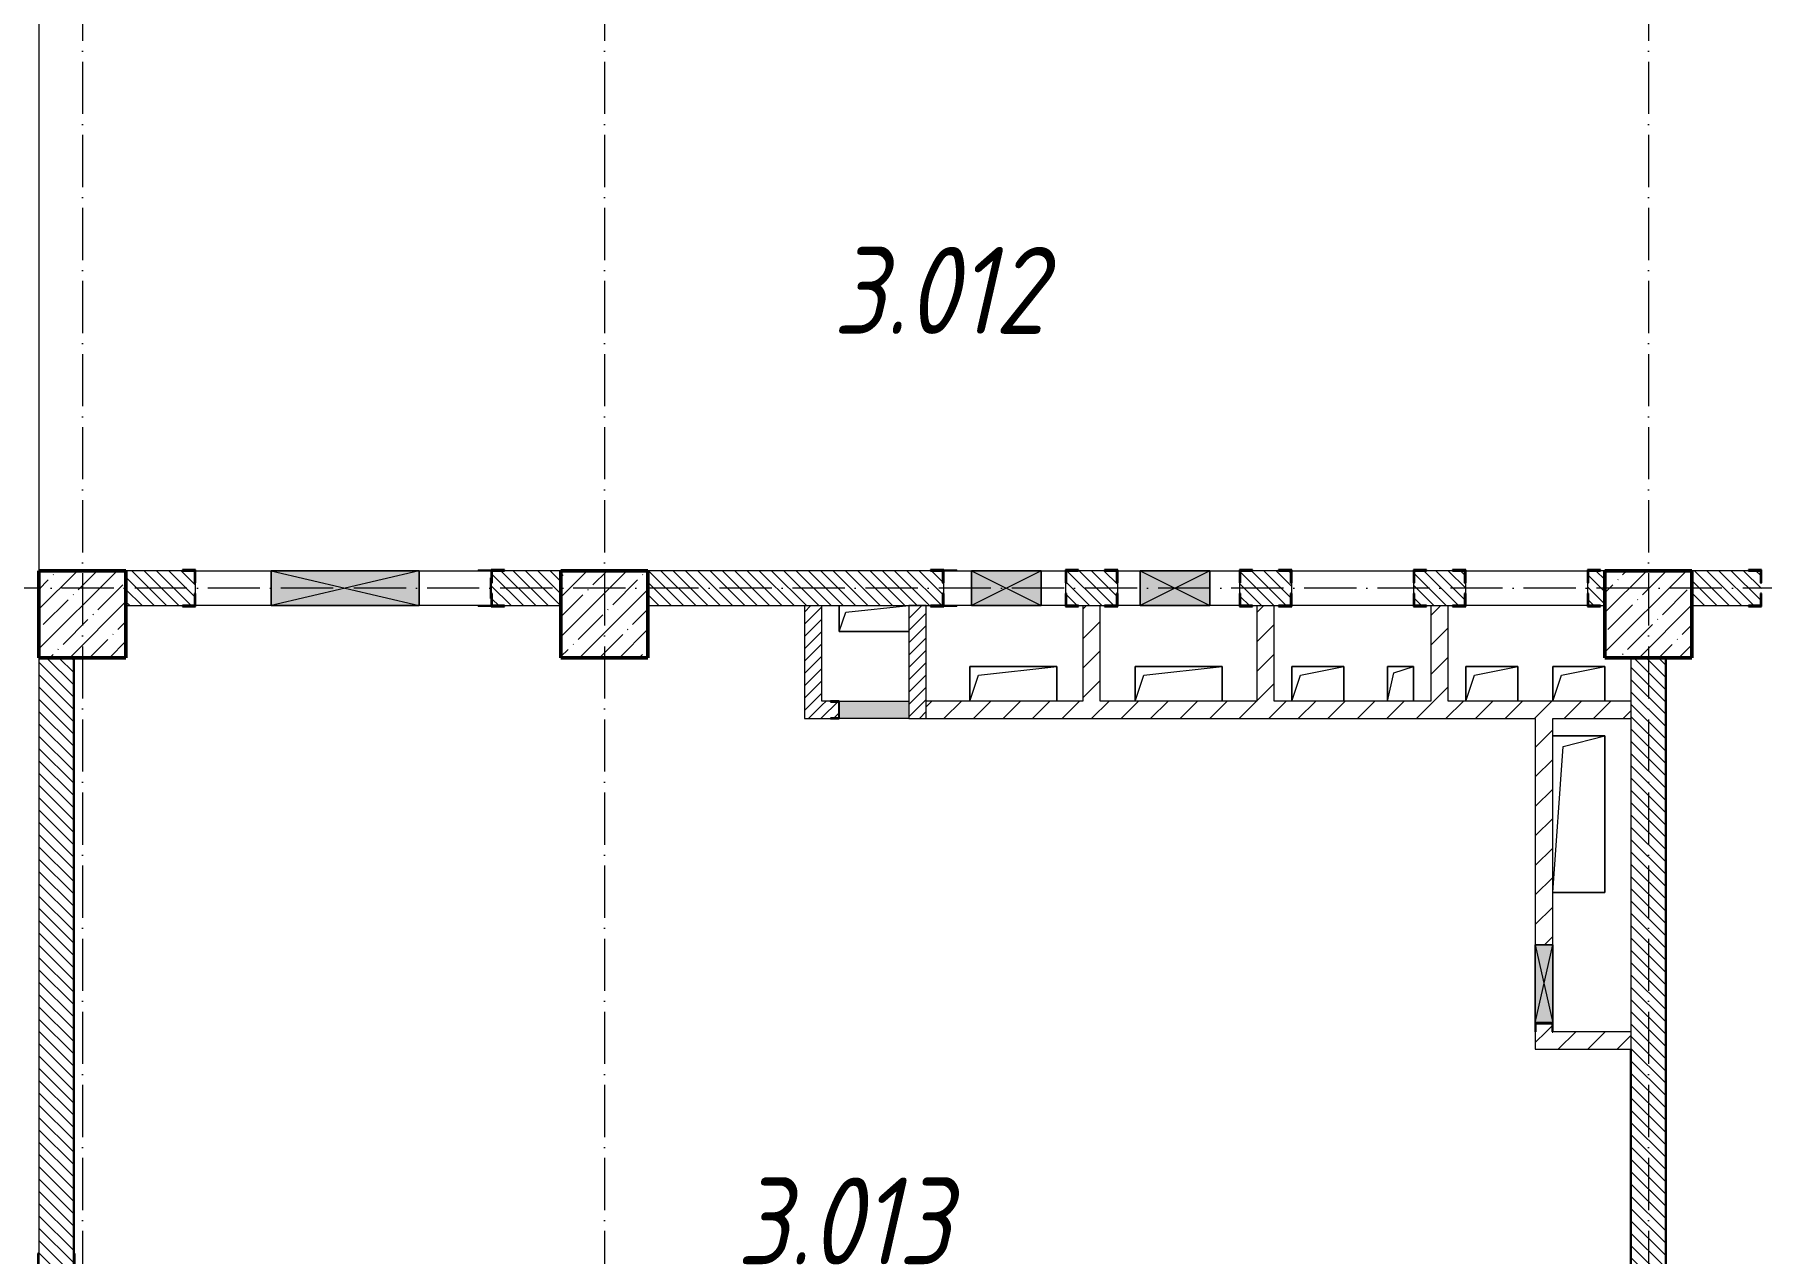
# Model space of a CAD drawing. Header units: millimetres. Extents: x -213536 to 1564669, y -45299 to 942238.
# Drawn here: x 187654 to 197579, y 518272 to 525279 of the extents above; entities that cross this region are included whole.
import ezdxf

# ---------------------------------------------------------------- set-up
doc = ezdxf.new("R2010")
doc.units = ezdxf.units.MM
doc.linetypes.add('50_200_ШТРИХ_1Т_ш5_п1_п1_', pattern=[700, 500, -100, 0, -100])
for name, color, linetype, lineweight in [('2.4) ПГП вычит ЖБбалки 0.4 м -', 24, 'Continuous', 30), ('A-DETL-GENF-OTLN', 7, 'Continuous', 9), ('A-FLOR-____-OTLN', 7, 'Continuous', 9), ('A-GENM-____-MCUT', 7, 'Continuous', 25), ('A-GENM-____-OTLN', 7, 'Continuous', 9), ('A-GENM-____-OTLN-1', 7, 'Continuous', 25), ('A-GLAZ-____-OTLN', 7, 'Continuous', 9), ('A-WALL-____-MCUT', 7, 'Continuous', 13), ('A-WALL-____-PATT-1', 7, 'Continuous', 9), ('A-WALL-FNSH-MCUT-1', 7, 'Continuous', 9), ('I-WALL-____-OTLN', 7, 'Continuous', 9), ('S-COLS-____-MCUT', 7, 'Continuous', 50), ('S-COLS-____-OTLN', 7, 'Continuous', 9), ('S-GRID-____-OTLN-1', 7, '50_200_ШТРИХ_1Т_ш5_п1_п1_', 9), ('Марки помещений', 7, 'Continuous', 9)]:
    doc.layers.add(name, color=color, linetype=linetype, lineweight=lineweight)
doc.styles.add('ISOCPEUR_I_2', font='isocpeui.ttf', dxfattribs={"width": 0.85, "height": 2.3})
pattern_1 = [(135, (142429.057, 459015.94), (-35.35534, -35.35534), [])]
pattern_2 = [(45, (142429.06, 459015.94), (-84.85281, 84.85281), [])]
pattern_3 = [(45, (142429.057, 459015.94), (-35.35534, 35.35534), [])]

# ---------------------------------------------------------------- blocks, each defined once
blk = doc.blocks.new('BSC_Колонна _Прямоугольная - 500х500-V19-АР1_План отверстий 3 этажа в осях 1-64_Ю-ЯЯ')
at = {"layer": 'S-COLS-____-OTLN'}
h = blk.add_hatch(dxfattribs=at)
h.set_pattern_fill('FP_26', color=256, style=0, pattern_type=2)
h.set_pattern_definition([(45, (-54500, -62931.04), (-114.04925, 114.04925), []), (45, (-54385.95, -62931.04), (-114.04925, 114.04925), [201.613, -40.323, 3.353, -36.97])])
h.paths.add_polyline_path([(-250, -250), (250, -250), (250, 250), (-250, 250)], flags=0)
at = {"layer": 'S-COLS-____-MCUT'}
for p, q in [((250, 250), (-250, 250)), ((-250, 250), (-250, -250)), ((250, -250), (250, 250)), ((-250, -250), (250, -250))]:
    blk.add_line(p, q, dxfattribs=at)
blk = doc.blocks.new('BSC_Колонна _Прямоугольная - 500х500-V47-АР1_План отверстий 3 этажа в осях 1-64_Ю-ЯЯ')
at = {"layer": 'S-COLS-____-OTLN'}
h = blk.add_hatch(dxfattribs=at)
h.set_pattern_fill('FP_55', color=256, style=0, pattern_type=2)
h.set_pattern_definition([(45, (-48500, -62931.04), (-114.04925, 114.04925), []), (45, (-48385.95, -62931.04), (-114.04925, 114.04925), [201.613, -40.323, 3.353, -36.97])])
h.paths.add_polyline_path([(-250, -250), (250, -250), (250, 250), (-250, 250)], flags=0)
at = {"layer": 'S-COLS-____-MCUT'}
for p, q in [((250, 250), (-250, 250)), ((-250, 250), (-250, -250)), ((250, -250), (250, 250)), ((-250, -250), (250, -250))]:
    blk.add_line(p, q, dxfattribs=at)
blk = doc.blocks.new('BSC_Колонна _Прямоугольная - 500х500-V73-АР1_План отверстий 3 этажа в осях 1-64_Ю-ЯЯ')
at = {"layer": 'S-COLS-____-OTLN'}
h = blk.add_hatch(dxfattribs=at)
h.set_pattern_fill('FP_82', color=256, style=0, pattern_type=2)
h.set_pattern_definition([(45, (-45500, -62931.04), (-114.04925, 114.04925), []), (45, (-45385.95, -62931.04), (-114.04925, 114.04925), [201.613, -40.323, 3.353, -36.97])])
h.paths.add_polyline_path([(-250, -250), (250, -250), (250, 250), (-250, 250)], flags=0)
at = {"layer": 'S-COLS-____-MCUT'}
for p, q in [((250, 250), (-250, 250)), ((-250, 250), (-250, -250)), ((250, -250), (250, 250)), ((-250, -250), (250, -250))]:
    blk.add_line(p, q, dxfattribs=at)
blk = doc.blocks.new('154_Стойка_СКБ_Уголок - СМ-2180_200-28268025-АР1_План отверстий 3 этажа в осях 1-64_Ю-ЯЯ')
at = {"layer": 'A-GENM-____-MCUT'}
for p, q in [((125, 156), (125, 81)), ((200, 156), (125, 156)), ((131, 81), (131, 150)), ((131, 150), (200, 150)), ((200, 150), (200, 156)), ((125, 81), (131, 81)), ((131, 19), (125, 19)), ((125, 19), (125, -56)), ((131, -50), (131, 19)), ((125, -56), (200, -56)), ((200, -50), (131, -50)), ((200, -56), (200, -50))]:
    blk.add_line(p, q, dxfattribs=at)
blk = doc.blocks.new('Стойка_Влож_Уголок_Опорный - Уголок-28213941-АР1_План отверстий 3 этажа в осях 1-64_Ю-ЯЯ')
at = {"layer": 'A-GENM-____-OTLN'}
for p, q in [((-212, -6), (-212, 0)), ((0, 0), (0, -6)), ((-212, -75), (-212, -6)), ((-212, -6), (-206, -6)), ((-212, -75), (-206, -75)), ((-6, -6), (0, -6)), ((-6, -75), (0, -75)), ((0, -6), (0, -75))]:
    blk.add_line(p, q, dxfattribs=at)
blk = doc.blocks.new('Фахверк_СКБ_Уголок - 200_3960_зеркало-28268689-АР1_План отверстий 3 этажа в осях 1-64_Ю-ЯЯ')
at = {"layer": 'A-GENM-____-MCUT'}
for p, q in [((200, 156), (125, 156)), ((125, 156), (125, 81)), ((131, 81), (131, 150)), ((131, 150), (200, 150)), ((200, 150), (200, 156)), ((125, 81), (131, 81)), ((131, 19), (125, 19)), ((125, 19), (125, -56)), ((131, -50), (131, 19)), ((125, -56), (200, -56)), ((200, -50), (131, -50)), ((200, -56), (200, -50))]:
    blk.add_line(p, q, dxfattribs=at)
blk = doc.blocks.new('Фахверк_СКБ_Уголок - 200_3960-28268576-АР1_План отверстий 3 этажа в осях 1-64_Ю-ЯЯ')
at = {"layer": 'A-GENM-____-MCUT'}
for p, q in [((200, 156), (125, 156)), ((125, 156), (125, 81)), ((131, 81), (131, 150)), ((131, 150), (200, 150)), ((200, 150), (200, 156)), ((125, 81), (131, 81)), ((131, 19), (125, 19)), ((125, 19), (125, -56)), ((131, -50), (131, 19)), ((125, -56), (200, -56)), ((200, -50), (131, -50)), ((200, -56), (200, -50))]:
    blk.add_line(p, q, dxfattribs=at)
blk = doc.blocks.new('154_Стойка_СКБ_Уголок - СМ-2480_200-28346303-АР1_План отверстий 3 этажа в осях 1-64_Ю-ЯЯ')
at = {"layer": 'A-GENM-____-MCUT'}
for p, q in [((125, 156), (125, 81)), ((200, 156), (125, 156)), ((131, 81), (131, 150)), ((131, 150), (200, 150)), ((200, 150), (200, 156)), ((125, 81), (131, 81)), ((131, 19), (125, 19)), ((125, 19), (125, -56)), ((131, -50), (131, 19)), ((125, -56), (200, -56)), ((200, -50), (131, -50)), ((200, -56), (200, -50))]:
    blk.add_line(p, q, dxfattribs=at)
blk = doc.blocks.new('Стойка_Влож_Полоса боковая - Полоса-V164-АР1_План отверстий 3 этажа в осях 1-64_Ю-ЯЯ')
at = {"layer": 'A-GENM-____-OTLN'}
for p, q in [((-5, 60), (0, 60)), ((-5, -60), (-5, 60)), ((0, 31), (0, -31)), ((0, -60), (-5, -60))]:
    blk.add_line(p, q, dxfattribs=at)
blk = doc.blocks.new('Фахверк_СКБ_Уголок - 200_3550-28187522-АР1_План отверстий 3 этажа в осях 1-64_Ю-ЯЯ')
at = {"layer": 'A-GENM-____-MCUT'}
for p, q in [((125, 156), (50, 156)), ((50, 156), (50, 150)), ((50, 150), (119, 150)), ((119, 150), (119, 81)), ((125, 81), (125, 156)), ((119, 81), (125, 81)), ((125, 19), (119, 19)), ((119, 19), (119, -50)), ((125, -56), (125, 19)), ((119, -50), (50, -50)), ((50, -50), (50, -56)), ((50, -56), (125, -56))]:
    blk.add_line(p, q, dxfattribs=at)
blk = doc.blocks.new('AR_Отверстие Ниша - Лючок-32405342-АР1_План отверстий 3 этажа в осях 1-64_Ю-ЯЯ')
at = {"layer": 'A-GLAZ-____-OTLN'}
blk.add_hatch(color=256, dxfattribs=at).paths.add_polyline_path([(-200, 50), (-200, -50), (200, -50), (200, 50)], flags=0)
for p, q in [((-200, 50), (200, 50)), ((-200, -50), (-200, 50)), ((200, -50), (-200, -50))]:
    blk.add_line(p, q, dxfattribs=at)
blk = doc.blocks.new('154_Фахверк_СКБ_Швеллер - Тип_100_3960-28331862-АР1_План отверстий 3 этажа в осях 1-64_Ю-ЯЯ')
at = {"layer": 'A-GENM-____-MCUT'}
for p, q in [((175, 50), (125, 50)), ((125, 50), (125, -50)), ((128, 47), (175, 47)), ((128, -47), (128, 47)), ((175, 47), (175, 50)), ((125, -50), (175, -50)), ((175, -47), (128, -47)), ((175, -50), (175, -47))]:
    blk.add_line(p, q, dxfattribs=at)
blk = doc.blocks.new('AR_Отверстие прямоугольное _в плите_ - AR_Отверстие прямоугольное _в плите_-V165-АР1_План отверстий 3 этажа в осях 1-64_Ю-ЯЯ')
at = {"layer": 'A-GENM-____-OTLN'}
for p, q in [((250, 100), (-250, 100)), ((-250, 100), (-250, -100)), ((-200, 50), (250, 100)), ((250, -100), (250, 100)), ((-250, -100), (-200, 50))]:
    blk.add_line(p, q, dxfattribs=at)
blk = doc.blocks.new('AR_Отверстие прямоугольное _в плите_ - AR_Отверстие прямоугольное _в плите_-30423629-АР1_План отверстий 3 этажа в осях 1-64_Ю-ЯЯ')
at = {"layer": 'A-GENM-____-OTLN'}
for p, q in [((150, 100), (-150, 100)), ((-150, 100), (-150, -100)), ((-100, 50), (150, 100)), ((150, -100), (150, 100)), ((-150, -100), (-100, 50))]:
    blk.add_line(p, q, dxfattribs=at)
blk = doc.blocks.new('AR_Отверстие прямоугольное _в плите_ - AR_Отверстие прямоугольное _в плите_-30423631-АР1_План отверстий 3 этажа в осях 1-64_Ю-ЯЯ')
at = {"layer": 'A-GENM-____-OTLN'}
for p, q in [((75, 100), (-75, 100)), ((-75, 100), (-75, -100)), ((-37.5, 62.5), (75, 100)), ((75, -100), (75, 100)), ((-75, -100), (-37.5, 62.5))]:
    blk.add_line(p, q, dxfattribs=at)
blk = doc.blocks.new('AR_Отверстие прямоугольное _в плите_ - AR_Отверстие прямоугольное _в плите_-V166-АР1_План отверстий 3 этажа в осях 1-64_Ю-ЯЯ')
at = {"layer": 'A-GENM-____-OTLN'}
for p, q in [((-200, 75), (-200, -75)), ((-200, -75), (-162.5, 37.5)), ((-162.5, 37.5), (200, 75)), ((-200, -75), (200, -75))]:
    blk.add_line(p, q, dxfattribs=at)
blk = doc.blocks.new('AR_Отверстие прямоугольное _в плите_ - AR_Отверстие прямоугольное _в плите_-30552588-АР1_План отверстий 3 этажа в осях 1-64_Ю-ЯЯ')
at = {"layer": 'A-GENM-____-OTLN'}
for p, q in [((150, 450), (-150, 450)), ((-90, 390), (150, 450)), ((150, -450), (150, 450)), ((-150, -450), (-90, 390)), ((-150, -450), (150, -450))]:
    blk.add_line(p, q, dxfattribs=at)
blk = doc.blocks.new('AR_Отверстие прямоугольное _в стене_ - AR_Отверстие прямоугольное _в стене__ЭОМ-36421304-АР1_План отверстий 3 этажа в осях 1-64_Ю-ЯЯ')
at = {"layer": 'A-GLAZ-____-OTLN'}
blk.add_hatch(color=256, dxfattribs=at).paths.add_polyline_path([(200, -100), (200, 100), (-200, 100), (-200, -100)], flags=0)
at = {"layer": 'A-DETL-GENF-OTLN'}
for p, q in [((-200, -100), (-200, 100)), ((-200, 100), (200, 100)), ((200, 100), (-200, -100)), ((-200, 100), (200, -100)), ((200, 100), (-200, 100)), ((-200, 100), (-200, -100)), ((200, 100), (200, -100)), ((200, -100), (200, 100)), ((200, -100), (-200, -100)), ((-200, -100), (200, -100))]:
    blk.add_line(p, q, dxfattribs=at)
blk = doc.blocks.new('AR_Отверстие прямоугольное _в стене_ - AR_Отверстие прямоугольное _в стене__ЭОМ-36415555-АР1_План отверстий 3 этажа в осях 1-64_Ю-ЯЯ')
at = {"layer": 'A-GLAZ-____-OTLN'}
blk.add_hatch(color=256, dxfattribs=at).paths.add_polyline_path([(200, -100), (200, 100), (-200, 100), (-200, -100)], flags=0)
at = {"layer": 'A-DETL-GENF-OTLN'}
for p, q in [((-200, -100), (-200, 100)), ((-200, 100), (200, 100)), ((200, 100), (-200, -100)), ((-200, 100), (200, -100)), ((200, 100), (-200, 100)), ((-200, 100), (-200, -100)), ((200, 100), (200, -100)), ((200, -100), (200, 100)), ((200, -100), (-200, -100)), ((-200, -100), (200, -100))]:
    blk.add_line(p, q, dxfattribs=at)
blk = doc.blocks.new('AR_Отверстие прямоугольное _в стене_ - AR_Отверстие прямоугольное _в стене__ОВ-36928954-АР1_План отверстий 3 этажа в осях 1-64_Ю-ЯЯ')
at = {"layer": 'A-GLAZ-____-OTLN'}
blk.add_hatch(color=256, dxfattribs=at).paths.add_polyline_path([(-225, 50), (-225, -50), (225, -50), (225, 50)], flags=0)
at = {"layer": 'A-DETL-GENF-OTLN'}
for p, q in [((-225, 50), (225, 50)), ((225, 50), (-225, -50)), ((-225, 50), (225, -50)), ((225, 50), (-225, 50)), ((225, 50), (225, -50)), ((225, -50), (225, 50)), ((225, -50), (-225, -50)), ((-225, -50), (225, -50))]:
    blk.add_line(p, q, dxfattribs=at)
blk = doc.blocks.new('AR_Отверстие прямоугольное _в стене_ - AR_Отверстие прямоугольное _в стене__ОВ-36927705-АР1_План отверстий 3 этажа в осях 1-64_Ю-ЯЯ')
at = {"layer": 'A-GLAZ-____-OTLN'}
blk.add_hatch(color=256, dxfattribs=at).paths.add_polyline_path([(425, -100), (425, 100), (-425, 100), (-425, -100)], flags=0)
at = {"layer": 'A-DETL-GENF-OTLN'}
for p, q in [((-425, -100), (-425, 100)), ((-425, 100), (425, 100)), ((425, 100), (-425, -100)), ((-425, 100), (425, -100)), ((425, 100), (-425, 100)), ((-425, 100), (-425, -100)), ((425, 100), (425, -100)), ((425, -100), (425, 100)), ((425, -100), (-425, -100)), ((-425, -100), (425, -100))]:
    blk.add_line(p, q, dxfattribs=at)
blk = doc.blocks.new('154_Фахверк_СКБ_Швеллер - Тип_100_3960_зеркало-36793856-АР1_План отверстий 3 этажа в осях 1-64_Ю-ЯЯ')
at = {"layer": 'A-GENM-____-MCUT'}
for p, q in [((175, 50), (125, 50)), ((125, 50), (125, -50)), ((128, 47), (175, 47)), ((128, -47), (128, 47)), ((175, 47), (175, 50)), ((125, -50), (175, -50)), ((175, -47), (128, -47)), ((175, -50), (175, -47))]:
    blk.add_line(p, q, dxfattribs=at)

msp = doc.modelspace()

# ---------------------------------------------------------------- hatches: boundary and pattern name
at = {"layer": 'A-WALL-____-PATT-1'}
h = msp.add_hatch(dxfattribs=at)
h.set_pattern_fill('FP_9', color=256, style=0, pattern_type=2)
h.set_pattern_definition(pattern_1)
h.paths.add_polyline_path([(188179.1, 521997), (188573.1, 521997), (188573.1, 522066), (188579.1, 522066), (188579.1, 522128), (188573.1, 522128), (188573.1, 522197), (188179.1, 522197)], flags=0)
h.paths.add_polyline_path([(190285.1, 521997), (190679.1, 521997), (190679.1, 522197), (190285.1, 522197), (190285.1, 522128), (190279.1, 522128), (190279.1, 522066), (190285.1, 522066), (190285.1, 522037)], flags=0)
h = msp.add_hatch(dxfattribs=at)
h.set_pattern_fill('FP_9', color=256, style=0, pattern_type=2)
h.set_pattern_definition(pattern_1)
h.paths.add_polyline_path([(196654.1, 521997), (196679.1, 521997), (196679.1, 522197), (196585.1, 522197), (196585.1, 522128), (196579.1, 522128), (196579.1, 522066), (196585.1, 522066), (196585.1, 521997)], flags=0)
h.paths.add_polyline_path([(193804.1, 521997), (193873.1, 521997), (193873.1, 522066), (193879.1, 522066), (193879.1, 522128), (193873.1, 522128), (193873.1, 522197), (193585.1, 522197), (193585.1, 522128), (193579.1, 522128), (193579.1, 522066), (193585.1, 522066), (193585.1, 521997), (193671.5, 521997)], flags=0)
h.paths.add_polyline_path([(195873.1, 521997), (195873.1, 522066), (195879.1, 522066), (195879.1, 522128), (195873.1, 522128), (195873.1, 522197), (195585.1, 522197), (195585.1, 522128), (195579.1, 522128), (195579.1, 522066), (195585.1, 522066), (195585.1, 521997), (195804.1, 521997)], flags=0)
h.paths.add_polyline_path([(192873.1, 521997), (192873.1, 522066), (192879.1, 522066), (192879.1, 522128), (192873.1, 522128), (192873.1, 522197), (191179.1, 522197), (191179.1, 521997), (192804.1, 521997)], flags=0)
h.paths.add_polyline_path([(194804.1, 521997), (194873.1, 521997), (194873.1, 522066), (194879.1, 522066), (194879.1, 522128), (194873.1, 522128), (194873.1, 522197), (194585.1, 522197), (194585.1, 522128), (194579.1, 522128), (194579.1, 522066), (194585.1, 522066), (194585.1, 521997), (194654.1, 521997)], flags=0)
h = msp.add_hatch(dxfattribs=at)
h.set_pattern_fill('FP_9', color=256, style=0, pattern_type=2)
h.set_pattern_definition(pattern_1)
h.paths.add_polyline_path([(199285.1, 521997), (199679.1, 521997), (199679.1, 522197), (199285.1, 522197), (199285.1, 522128), (199279.1, 522128), (199279.1, 522066), (199285.1, 522066), (199285.1, 522037)], flags=0)
h.paths.add_polyline_path([(197206.4, 521997), (197573.1, 521997), (197573.1, 522066), (197579.1, 522066), (197579.1, 522128), (197573.1, 522128), (197573.1, 522197), (197179.1, 522197), (197179.1, 521997)], flags=0)
h = msp.add_hatch(dxfattribs=at)
h.set_pattern_fill('FP_8', color=256, style=0, pattern_type=2)
h.set_pattern_definition(pattern_3)
h.paths.add_polyline_path([(192179.1, 521347), (192179.1, 521997), (192079.1, 521997), (192079.1, 521347)], flags=0)
h = msp.add_hatch(dxfattribs=at)
h.set_pattern_fill('FP_8', color=256, style=0, pattern_type=2)
h.set_pattern_definition(pattern_3)
h.paths.add_polyline_path([(192779.1, 521347), (192779.1, 521997), (192679.1, 521997), (192679.1, 521347)], flags=0)
h = msp.add_hatch(dxfattribs=at)
h.set_pattern_fill('FP_7', color=256, style=0, pattern_type=2)
h.set_pattern_definition(pattern_2)
h.paths.add_polyline_path([(193779.1, 521447), (193779.1, 521997), (193679.1, 521997), (193679.1, 521447)], flags=0)
h = msp.add_hatch(dxfattribs=at)
h.set_pattern_fill('FP_7', color=256, style=0, pattern_type=2)
h.set_pattern_definition(pattern_2)
h.paths.add_polyline_path([(194779.1, 521447), (194779.1, 521997), (194679.1, 521997), (194679.1, 521447)], flags=0)
h = msp.add_hatch(dxfattribs=at)
h.set_pattern_fill('FP_7', color=256, style=0, pattern_type=2)
h.set_pattern_definition(pattern_2)
h.paths.add_polyline_path([(195779.1, 521447), (195779.1, 521997), (195679.1, 521997), (195679.1, 521447)], flags=0)
h = msp.add_hatch(dxfattribs=at)
h.set_pattern_fill('FP_9', color=256, style=0, pattern_type=2)
h.set_pattern_definition(pattern_1)
h.paths.add_polyline_path([(187679.1, 514697), (187879.1, 514697), (187879.1, 518197), (187810.1, 518197), (187810.1, 518203), (187879.1, 518203), (187879.1, 521697), (187679.1, 521697), (187679.1, 518203), (187748.1, 518203), (187748.1, 518197), (187679.1, 518197), (187679.1, 516239.4)], flags=0)
h = msp.add_hatch(dxfattribs=at)
h.set_pattern_fill('FP_9', color=256, style=0, pattern_type=2)
h.set_pattern_definition(pattern_1)
h.paths.add_polyline_path([(197029.1, 514697), (197029.1, 518191), (196960.1, 518191), (196960.1, 518197), (197029.1, 518197), (197029.1, 521697), (196829.1, 521697), (196829.1, 518197), (196898.1, 518197), (196898.1, 518191), (196829.1, 518191), (196829.1, 514697)], flags=0)
h = msp.add_hatch(dxfattribs=at)
h.set_pattern_fill('FP_8', color=256, style=0, pattern_type=2)
h.set_pattern_definition(pattern_3)
h.paths.add_polyline_path([(192229.1, 521347), (192229.1, 521350), (192276.1, 521350), (192276.1, 521444), (192229.1, 521444), (192229.1, 521447), (192179.1, 521447), (192179.1, 521347)], flags=0)
h = msp.add_hatch(dxfattribs=at)
h.set_pattern_fill('FP_7', color=256, style=0, pattern_type=2)
h.set_pattern_definition(pattern_2)
h.paths.add_polyline_path([(196379.1, 521347), (196829.1, 521347), (196829.1, 521447), (192779.1, 521447), (192779.1, 521347), (196322.7, 521347)], flags=0)
h = msp.add_hatch(dxfattribs=at)
h.set_pattern_fill('FP_7', color=256, style=0, pattern_type=2)
h.set_pattern_definition(pattern_2)
h.paths.add_polyline_path([(196376.1, 519547), (196376.1, 519594), (196282.1, 519594), (196282.1, 519547), (196329.1, 519547)], flags=0)
h.paths.add_polyline_path([(196279.1, 520047), (196379.1, 520047), (196379.1, 521347), (196279.1, 521347), (196279.1, 521082.8)], flags=0)
h = msp.add_hatch(dxfattribs=at)
h.set_pattern_fill('FP_7', color=256, style=0, pattern_type=2)
h.set_pattern_definition(pattern_2)
h.paths.add_polyline_path([(196279.1, 519447), (196829.1, 519447), (196829.1, 519547), (196279.1, 519547), (196279.1, 519468.4)], flags=0)

# ---------------------------------------------------------------- linework, layer by layer
at = {"layer": '2.4) ПГП вычит ЖБбалки 0.4 м -'}
for points in [[(187879.1, 514697), (187879.1, 521697)], [(197029.1, 521697), (197029.1, 514697)], [(196829.1, 519447), (196829.1, 514697)]]:
    msp.add_lwpolyline(points, dxfattribs=at)
at = {"layer": 'A-FLOR-____-OTLN'}
for p, q in [((187679.1, 526297), (187679.1, 522197)), ((192279.1, 521847), (192279.1, 521997)), ((192679.1, 521847), (192279.1, 521847)), ((193029.1, 521647), (193529.1, 521647)), ((193029.1, 521447), (193029.1, 521647)), ((193529.1, 521647), (193529.1, 521447)), ((193979.1, 521647), (194479.1, 521647)), ((193979.1, 521447), (193979.1, 521647)), ((194479.1, 521647), (194479.1, 521447)), ((194879.1, 521647), (195179.1, 521647)), ((194879.1, 521447), (194879.1, 521647)), ((195179.1, 521647), (195179.1, 521447)), ((195429.1, 521647), (195579.1, 521647)), ((195429.1, 521447), (195429.1, 521647)), ((195579.1, 521647), (195579.1, 521447)), ((195879.1, 521647), (196179.1, 521647)), ((195879.1, 521447), (195879.1, 521647)), ((196179.1, 521647), (196179.1, 521447)), ((196379.1, 521647), (196679.1, 521647)), ((196379.1, 521447), (196379.1, 521647)), ((196679.1, 521647), (196679.1, 521447)), ((196379.1, 521247), (196679.1, 521247)), ((196679.1, 521247), (196679.1, 520347)), ((196679.1, 520347), (196379.1, 520347))]:
    msp.add_line(p, q, dxfattribs=at)
at = {"layer": 'A-WALL-____-MCUT'}
for p, q in [((188504.1, 522197), (188179.1, 522197)), ((190679.1, 522197), (190354.1, 522197)), ((192804.1, 522197), (191179.1, 522197)), ((193804.1, 522197), (193654.1, 522197)), ((194804.1, 522197), (194654.1, 522197)), ((195804.1, 522197), (195654.1, 522197)), ((196679.1, 522197), (196654.1, 522197)), ((197504.1, 522197), (197179.1, 522197)), ((188579.1, 522066), (188579.1, 522128)), ((192879.1, 522066), (192879.1, 522128)), ((193579.1, 522128), (193579.1, 522066)), ((193879.1, 522066), (193879.1, 522128)), ((194579.1, 522128), (194579.1, 522066)), ((194879.1, 522066), (194879.1, 522128)), ((195579.1, 522128), (195579.1, 522066)), ((195879.1, 522066), (195879.1, 522128)), ((196579.1, 522128), (196579.1, 522066)), ((188179.1, 521997), (188504.1, 521997)), ((190354.1, 521997), (190679.1, 521997)), ((191179.1, 521997), (192804.1, 521997)), ((193654.1, 521997), (193804.1, 521997)), ((194654.1, 521997), (194804.1, 521997)), ((195654.1, 521997), (195804.1, 521997)), ((196654.1, 521997), (196679.1, 521997)), ((197179.1, 521997), (197504.1, 521997)), ((187679.1, 521697), (187679.1, 518272)), ((187879.1, 518272), (187879.1, 521697)), ((196829.1, 521697), (196829.1, 518197)), ((197029.1, 518197), (197029.1, 521697))]:
    msp.add_line(p, q, dxfattribs=at)
at = {"layer": 'A-WALL-FNSH-MCUT-1'}
for p, q in [((192079.1, 521997), (192079.1, 521347)), ((192179.1, 521447), (192179.1, 521997)), ((192779.1, 521997), (192679.1, 521997)), ((192679.1, 521997), (192679.1, 521447)), ((192779.1, 521347), (192779.1, 521997)), ((193679.1, 521997), (193679.1, 521447)), ((193779.1, 521447), (193779.1, 521997)), ((194679.1, 521997), (194679.1, 521447)), ((194779.1, 521447), (194779.1, 521997)), ((195679.1, 521997), (195679.1, 521447)), ((195779.1, 521447), (195779.1, 521997)), ((192229.1, 521447), (192179.1, 521447)), ((193679.1, 521447), (192779.1, 521447)), ((194679.1, 521447), (193779.1, 521447)), ((195679.1, 521447), (194779.1, 521447)), ((196829.1, 521447), (195779.1, 521447)), ((192079.1, 521347), (192229.1, 521347)), ((192679.1, 521347), (196279.1, 521347)), ((196279.1, 521347), (196279.1, 520047)), ((196379.1, 520047), (196379.1, 521347)), ((196379.1, 521347), (196829.1, 521347)), ((196279.1, 519547), (196279.1, 519447)), ((196829.1, 519547), (196379.1, 519547)), ((196279.1, 519447), (196829.1, 519447))]:
    msp.add_line(p, q, dxfattribs=at)
at = {"layer": 'I-WALL-____-OTLN'}
for p, q in [((188579.1, 522197), (189014.1, 522197)), ((189864.1, 522197), (190279.1, 522197)), ((192879.1, 522197), (193039.1, 522197)), ((193439.1, 522197), (193579.1, 522197)), ((193879.1, 522197), (194009.1, 522197)), ((194409.1, 522197), (194579.1, 522197)), ((194879.1, 522197), (195579.1, 522197)), ((195879.1, 522197), (196579.1, 522197)), ((189014.1, 521997), (188579.1, 521997)), ((190279.1, 521997), (189864.1, 521997)), ((193039.1, 521997), (192879.1, 521997)), ((193579.1, 521997), (193439.1, 521997)), ((194009.1, 521997), (193879.1, 521997)), ((194579.1, 521997), (194409.1, 521997)), ((195579.1, 521997), (194879.1, 521997)), ((196579.1, 521997), (195879.1, 521997))]:
    msp.add_line(p, q, dxfattribs=at)
at = {"layer": 'S-GRID-____-OTLN-1', "color": 251, "ltscale": 0.6, "true_color": 0x636466}
for p, q in [((187929.1, 549908.8), (187929.1, 511907.5)), ((190929.1, 549908.8), (190929.1, 511907.5)), ((196929.1, 549908.8), (196929.1, 511907.5)), ((246503.5, 522097), (137760.3, 522097))]:
    msp.add_line(p, q, dxfattribs=at)

# ---------------------------------------------------------------- block references
at = {"layer": 'A-GENM-____-OTLN'}
for p, rotation in [((190279.1, 521991), 269.9999999999996), ((192879.1, 522203), 89.99999999999955)]:
    msp.add_blockref('Стойка_Влож_Уголок_Опорный - Уголок-28213941-АР1_План отверстий 3 этажа в осях 1-64_Ю-ЯЯ', p, dxfattribs=dict(at, rotation=rotation))
for name, p in [('Стойка_Влож_Полоса боковая - Полоса-V164-АР1_План отверстий 3 этажа в осях 1-64_Ю-ЯЯ', (190279.1, 522097)), ('AR_Отверстие прямоугольное _в плите_ - AR_Отверстие прямоугольное _в плите_-V166-АР1_План отверстий 3 этажа в осях 1-64_Ю-ЯЯ', (192479.1, 521922)), ('AR_Отверстие прямоугольное _в плите_ - AR_Отверстие прямоугольное _в плите_-V165-АР1_План отверстий 3 этажа в осях 1-64_Ю-ЯЯ', (193279.1, 521547)), ('AR_Отверстие прямоугольное _в плите_ - AR_Отверстие прямоугольное _в плите_-V165-АР1_План отверстий 3 этажа в осях 1-64_Ю-ЯЯ', (194229.1, 521547)), ('AR_Отверстие прямоугольное _в плите_ - AR_Отверстие прямоугольное _в плите_-30423629-АР1_План отверстий 3 этажа в осях 1-64_Ю-ЯЯ', (195029.1, 521547)), ('AR_Отверстие прямоугольное _в плите_ - AR_Отверстие прямоугольное _в плите_-30423631-АР1_План отверстий 3 этажа в осях 1-64_Ю-ЯЯ', (195504.1, 521547)), ('AR_Отверстие прямоугольное _в плите_ - AR_Отверстие прямоугольное _в плите_-30423629-АР1_План отверстий 3 этажа в осях 1-64_Ю-ЯЯ', (196029.1, 521547)), ('AR_Отверстие прямоугольное _в плите_ - AR_Отверстие прямоугольное _в плите_-30423629-АР1_План отверстий 3 этажа в осях 1-64_Ю-ЯЯ', (196529.1, 521547)), ('AR_Отверстие прямоугольное _в плите_ - AR_Отверстие прямоугольное _в плите_-30552588-АР1_План отверстий 3 этажа в осях 1-64_Ю-ЯЯ', (196529.1, 520797))]:
    msp.add_blockref(name, p, dxfattribs=at)
at = {"layer": 'A-GENM-____-OTLN-1'}
for name, p, rotation in [('Фахверк_СКБ_Уголок - 200_3960-28268576-АР1_План отверстий 3 этажа в осях 1-64_Ю-ЯЯ', (188704.1, 522147), 180), ('154_Стойка_СКБ_Уголок - СМ-2180_200-28268025-АР1_План отверстий 3 этажа в осях 1-64_Ю-ЯЯ', (193004.1, 522147), 180), ('Фахверк_СКБ_Уголок - 200_3960-28268576-АР1_План отверстий 3 этажа в осях 1-64_Ю-ЯЯ', (194004.1, 522147), 180), ('Фахверк_СКБ_Уголок - 200_3960-28268576-АР1_План отверстий 3 этажа в осях 1-64_Ю-ЯЯ', (195004.1, 522147), 180), ('Фахверк_СКБ_Уголок - 200_3960-28268576-АР1_План отверстий 3 этажа в осях 1-64_Ю-ЯЯ', (196004.1, 522147), 180), ('Фахверк_СКБ_Уголок - 200_3960-28268576-АР1_План отверстий 3 этажа в осях 1-64_Ю-ЯЯ', (197704.1, 522147), 180), ('154_Фахверк_СКБ_Швеллер - Тип_100_3960-28331862-АР1_План отверстий 3 этажа в осях 1-64_Ю-ЯЯ', (192404.1, 521397), 180), ('154_Фахверк_СКБ_Швеллер - Тип_100_3960_зеркало-36793856-АР1_План отверстий 3 этажа в осях 1-64_Ю-ЯЯ', (196329.1, 519722), 270), ('Фахверк_СКБ_Уголок - 200_3550-28187522-АР1_План отверстий 3 этажа в осях 1-64_Ю-ЯЯ', (187729.1, 518322), 269.9999999999999)]:
    msp.add_blockref(name, p, dxfattribs=dict(at, rotation=rotation))
for name, p in [('154_Стойка_СКБ_Уголок - СМ-2480_200-28346303-АР1_План отверстий 3 этажа в осях 1-64_Ю-ЯЯ', (190154.1, 522047)), ('Фахверк_СКБ_Уголок - 200_3960_зеркало-28268689-АР1_План отверстий 3 этажа в осях 1-64_Ю-ЯЯ', (193454.1, 522047)), ('Фахверк_СКБ_Уголок - 200_3960_зеркало-28268689-АР1_План отверстий 3 этажа в осях 1-64_Ю-ЯЯ', (194454.1, 522047)), ('Фахверк_СКБ_Уголок - 200_3960_зеркало-28268689-АР1_План отверстий 3 этажа в осях 1-64_Ю-ЯЯ', (195454.1, 522047)), ('Фахверк_СКБ_Уголок - 200_3960_зеркало-28268689-АР1_План отверстий 3 этажа в осях 1-64_Ю-ЯЯ', (196454.1, 522047))]:
    msp.add_blockref(name, p, dxfattribs=at)
at = {"layer": 'A-GLAZ-____-OTLN'}
for name, p in [('AR_Отверстие прямоугольное _в стене_ - AR_Отверстие прямоугольное _в стене__ОВ-36927705-АР1_План отверстий 3 этажа в осях 1-64_Ю-ЯЯ', (189439.1, 522097)), ('AR_Отверстие прямоугольное _в стене_ - AR_Отверстие прямоугольное _в стене__ЭОМ-36421304-АР1_План отверстий 3 этажа в осях 1-64_Ю-ЯЯ', (193239.1, 522097)), ('AR_Отверстие прямоугольное _в стене_ - AR_Отверстие прямоугольное _в стене__ЭОМ-36415555-АР1_План отверстий 3 этажа в осях 1-64_Ю-ЯЯ', (194209.1, 522097))]:
    msp.add_blockref(name, p, dxfattribs=at)
for name, p, rotation in [('AR_Отверстие Ниша - Лючок-32405342-АР1_План отверстий 3 этажа в осях 1-64_Ю-ЯЯ', (192479.1, 521397), 180), ('AR_Отверстие прямоугольное _в стене_ - AR_Отверстие прямоугольное _в стене__ОВ-36928954-АР1_План отверстий 3 этажа в осях 1-64_Ю-ЯЯ', (196329.1, 519822), 90)]:
    msp.add_blockref(name, p, dxfattribs=dict(at, rotation=rotation))
at = {"layer": 'S-COLS-____-OTLN'}
for name, p in [('BSC_Колонна _Прямоугольная - 500х500-V73-АР1_План отверстий 3 этажа в осях 1-64_Ю-ЯЯ', (187929.1, 521947)), ('BSC_Колонна _Прямоугольная - 500х500-V47-АР1_План отверстий 3 этажа в осях 1-64_Ю-ЯЯ', (190929.1, 521947)), ('BSC_Колонна _Прямоугольная - 500х500-V19-АР1_План отверстий 3 этажа в осях 1-64_Ю-ЯЯ', (196929.1, 521947))]:
    msp.add_blockref(name, p, dxfattribs=at)

# ---------------------------------------------------------------- texts
at = {"layer": 'Марки помещений', "char_height": 500, "width": 737.552, "attachment_point": 1, "style": 'ISOCPEUR_I_2'}
for s, insert in [('3.012', (192242.4, 524058.6)), ('3.013', (191689.2, 518708.7))]:
    msp.add_mtext(s, dxfattribs=dict(at, insert=insert))

doc.saveas('drawing.dxf')
